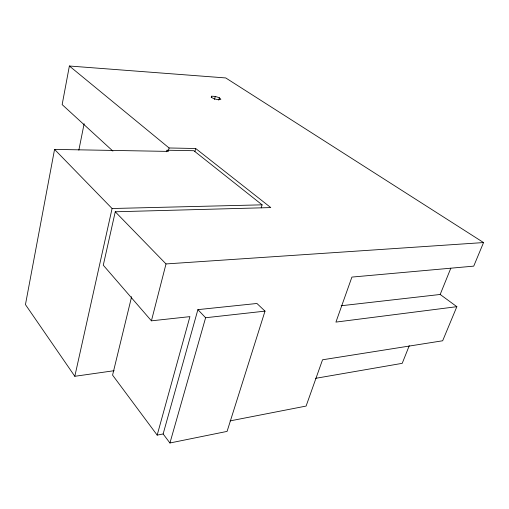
<?xml version="1.0" encoding="UTF-8"?>
<svg xmlns="http://www.w3.org/2000/svg" width="509" height="509" viewBox="0 0 509 509"><rect width="100%" height="100%" fill="white"/><g stroke="black" fill="none" stroke-linecap="round" stroke-linejoin="round"><path stroke-width="0.76" d="M230.049 420.905L306.1 406.067L322.541 359.787L442.658 340.776L456.853 306.679L335.927 322.095L351.916 277.081L473.733 266.137L483.55 242.558L225.754 77.947L69.377 66.011L62.149 104.593L112.883 151.078M166.596 151.765L166.971 150.219L168.403 151.402L54.558 149.404L25.45 304.592L74.817 376.297L114.131 370.705M78.85 150.161L84.125 123.725M74.817 376.297L112.082 208.518L54.558 149.404M69.377 66.011L169.09 147.973L195.685 148.507L270.775 207.583L115.257 211.782L103.282 265.202L151.421 320.829L189.921 316.63L157.173 435.119L163.134 433.954L197.893 309.637L256.93 303.479L265.011 311.133L227.078 431.397L169.93 442.989L163.134 433.954M131.621 296.677L112.578 375.12L157.173 435.119M168.53 150.282L169.09 147.973M151.421 320.829L166.01 263.936L115.257 211.782M194.896 151.574L195.685 148.507M211.305 97.664L211.68 96.195L215.307 96.417L219.379 97.792L220.868 99.293L218.622 99.789L214.314 98.905L211.222 97.295L211.68 96.195M214.543 99.35L215.307 96.417M218.806 99.987L219.379 97.792M169.93 442.989L205.617 317.737L197.893 309.637M261.2 207.876L262.103 204.834L193.834 150.715L166.971 150.219M409.268 345.681L402.218 363.337L315.612 378.327M341.164 305.75L440.183 294.469L450.809 268.237M205.617 317.737L265.011 311.133M166.01 263.936L483.55 242.558M112.082 208.518L262.103 204.834M440.183 294.469L456.853 306.679"/></g></svg>
